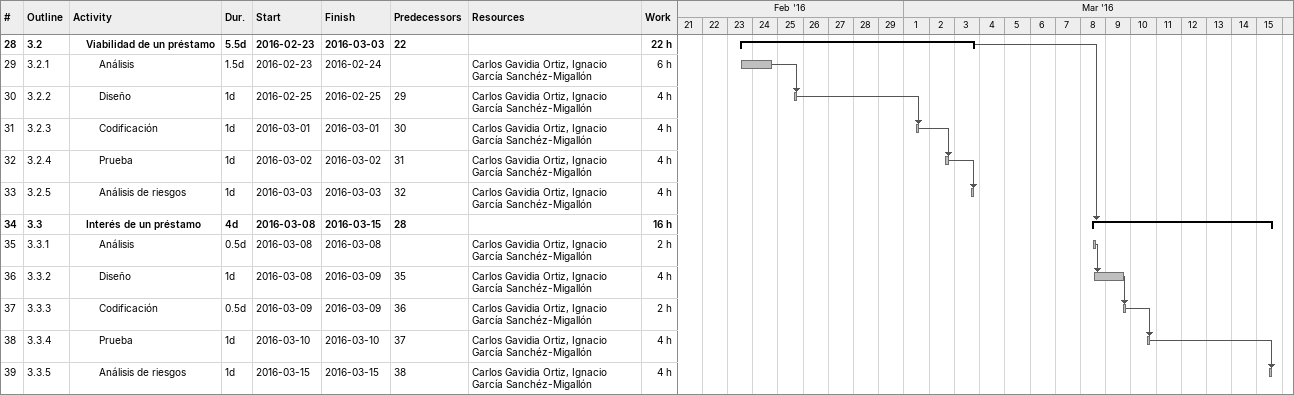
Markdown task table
| ID | WBS | Task | Duration | Start | Finish | Predecessors | Resources | Work (h) |
|---|---|---|---|---|---|---|---|---|
| 28 | 3.2 | **Viabilidad de un préstamo** | 5.5d | 2016-02-23 | 2016-03-03 | 22 |  | 22 |
| 29 | 3.2.1 | Análisis | 1.5d | 2016-02-23 | 2016-02-24 |  | Carlos Gavidia Ortiz, Ignacio García Sanchéz-Migallón | 6 |
| 30 | 3.2.2 | Diseño | 1d | 2016-02-25 | 2016-02-25 | 29 | Carlos Gavidia Ortiz, Ignacio García Sanchéz-Migallón | 4 |
| 31 | 3.2.3 | Codificación | 1d | 2016-03-01 | 2016-03-01 | 30 | Carlos Gavidia Ortiz, Ignacio García Sanchéz-Migallón | 4 |
| 32 | 3.2.4 | Prueba | 1d | 2016-03-02 | 2016-03-02 | 31 | Carlos Gavidia Ortiz, Ignacio García Sanchéz-Migallón | 4 |
| 33 | 3.2.5 | Análisis de riesgos | 1d | 2016-03-03 | 2016-03-03 | 32 | Carlos Gavidia Ortiz, Ignacio García Sanchéz-Migallón | 4 |
| 34 | 3.3 | **Interés de un préstamo** | 4d | 2016-03-08 | 2016-03-15 | 28 |  | 16 |
| 35 | 3.3.1 | Análisis | 0.5d | 2016-03-08 | 2016-03-08 |  | Carlos Gavidia Ortiz, Ignacio García Sanchéz-Migallón | 2 |
| 36 | 3.3.2 | Diseño | 1d | 2016-03-08 | 2016-03-09 | 35 | Carlos Gavidia Ortiz, Ignacio García Sanchéz-Migallón | 4 |
| 37 | 3.3.3 | Codificación | 0.5d | 2016-03-09 | 2016-03-09 | 36 | Carlos Gavidia Ortiz, Ignacio García Sanchéz-Migallón | 2 |
| 38 | 3.3.4 | Prueba | 1d | 2016-03-10 | 2016-03-10 | 37 | Carlos Gavidia Ortiz, Ignacio García Sanchéz-Migallón | 4 |
| 39 | 3.3.5 | Análisis de riesgos | 1d | 2016-03-15 | 2016-03-15 | 38 | Carlos Gavidia Ortiz, Ignacio García Sanchéz-Migallón | 4 |
